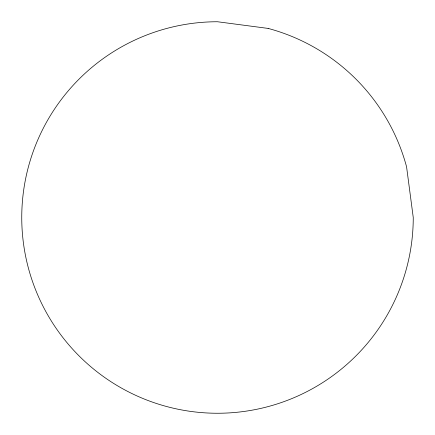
<?xml version="1.0" encoding="UTF-8"?>
<svg xmlns="http://www.w3.org/2000/svg" width="435" height="435" viewBox="0 0 435 435"><rect width="100%" height="100%" fill="white"/><g stroke="black" fill="none" stroke-linecap="round" stroke-linejoin="round"><path stroke-width="0.65" d="M268.161 28.422L217.5 21.75A195.75 195.75 0 0 0 21.75 217.5A195.75 195.75 0 0 0 217.5 413.25A195.75 195.75 0 0 0 413.25 217.5L406.578 166.839A195.75 195.75 0 0 0 268.161 28.422"/></g></svg>
